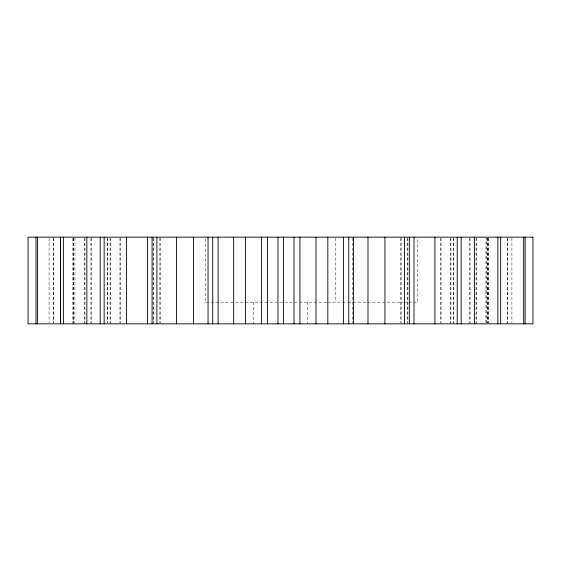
<?xml version="1.0" encoding="UTF-8"?>
<svg xmlns="http://www.w3.org/2000/svg" width="561" height="561" viewBox="0 0 561 561"><rect width="100%" height="100%" fill="white"/><g stroke="black" fill="none" stroke-linecap="round" stroke-linejoin="round"><path stroke-width="0.42" stroke-dasharray="2.81 2.1" d="M326.67 302.169L205.305 302.169L205.305 238.025M327.54 302.169L347.476 302.169M348.339 302.169L366.564 302.169M367.434 302.169L403.015 302.169M403.878 302.169L417.763 302.169L417.763 238.025M511.898 238.032L511.898 322.968M507.516 238.032L507.516 323.837M507.382 238.032L507.382 322.968M488.21 238.032L488.21 322.968M488.14 238.032L488.14 322.968M487.656 238.032L487.656 322.968M487.404 238.032L487.404 322.968M476.24 238.032L476.24 322.968M476.037 238.032L476.037 323.837M470.034 238.032L470.034 323.837M469.838 238.032L469.838 322.968M453.681 238.032L453.681 322.968M453.323 238.032L453.323 322.968M450.932 238.032L450.932 322.968M450.609 238.032L450.609 323.837M441.065 238.032L441.065 322.968M440.743 238.032L440.743 322.968M407.903 238.032L407.903 322.968M407.468 238.032L407.468 322.968M401.143 238.032L401.143 322.968M400.729 238.032L400.729 322.968M352.518 238.032L352.518 322.968M335.324 238.025L335.324 302.169M307.582 302.169L307.582 323.837M253.418 302.169L253.418 323.837M160.271 238.032L160.271 322.968M159.857 238.032L159.857 322.968M153.532 238.032L153.532 322.968M153.097 238.032L153.097 322.968M120.257 238.032L120.257 322.968M119.935 238.032L119.935 322.968M110.391 238.032L110.391 323.837M110.068 238.032L110.068 322.968M107.677 238.032L107.677 322.968M107.319 238.032L107.319 322.968M91.163 238.032L91.163 322.968M90.966 238.032L90.966 323.837M84.963 238.032L84.963 323.837M84.76 238.032L84.76 322.968M74.978 238.032L74.908 323.837M73.596 238.032L73.596 322.968M73.344 238.032L73.344 322.968M72.86 238.032L72.86 323.837M53.618 238.032L53.618 322.968M53.484 238.032L53.484 322.968M49.102 238.032L49.102 322.968M486.092 322.968L486.092 238.032L486.022 322.968"/><path stroke-width="0.84" d="M525.138 237.163L525.138 323.837M523.693 237.163L523.693 323.837M500.65 237.163L500.65 323.837M497.859 237.163L497.859 323.837M474.396 237.163L474.396 323.837M461.156 237.163L461.156 323.837M457.215 237.163L457.215 323.837M434.929 237.163L434.929 323.837M414.004 237.163L414.004 323.837M409.355 237.163L409.355 323.837M404.53 237.163L404.53 323.837M384.937 237.163L384.937 323.837M367.981 237.163L367.981 323.837M353.444 237.163L353.444 323.837M348.774 237.163L348.774 323.837M343.395 237.163L343.395 323.837M327.827 237.163L327.827 323.837M315.997 237.163L315.997 323.837M299.932 237.163L299.932 323.837M294.013 237.163L294.013 323.837M283.536 237.163L283.536 323.837M277.968 237.163L277.968 323.837M267.492 237.163L267.492 323.837M261.594 237.163L261.594 323.837M245.529 237.163L245.529 323.837M233.664 237.163L233.664 323.837M218.096 237.163L218.096 323.837M212.717 237.163L212.717 323.837M208.047 237.163L208.047 323.837M193.503 237.163L193.503 323.837M176.505 237.163L176.505 323.837M156.905 237.163L156.905 323.837M152.08 237.163L152.08 323.837M147.417 237.163L147.417 323.837M126.435 237.163L126.435 323.837M104.143 237.163L104.143 323.837M100.202 237.163L100.202 323.837M86.857 237.163L86.857 323.837M63.393 237.163L63.393 323.837M60.609 237.163L60.609 323.837M60.483 237.163L60.483 323.837M37.44 237.163L37.44 323.837M35.995 237.163L35.995 323.837M532.95 237.163L28.05 237.163L28.05 323.837L532.95 323.837L532.95 237.163"/></g></svg>
